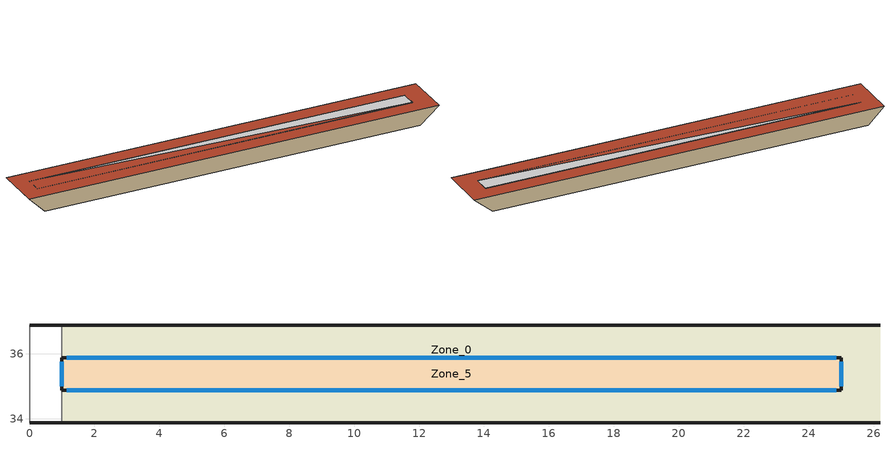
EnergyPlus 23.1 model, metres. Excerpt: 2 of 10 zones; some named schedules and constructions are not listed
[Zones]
Zone_0
 floor to Zone_1 (Interior Partition (Mass)_FLIPPED): 25,33.87,35.54 25,36.88,35.51 26.2,36.89,36.51 26.2,33.88,36.54
 floor to Zone_4 (Interior Partition (Mass)_FLIPPED): 25,34.37,35.54 1,34.37,35.54 1,36.88,35.51 25,36.88,35.51
 floor to Zone_9 (Interior Partition (Mass)_FLIPPED): 25,34.37 25,33.87 1,33.87 1,34.37 z35.54
 wall outside (300mmInsulation 200mmConcrete): 0,33.88,36.54 1,33.87,35.54 25,33.87,35.54 26.2,33.88,36.54; 26.2,36.89,36.51 25,36.88,35.51 1,36.88,35.51 0,36.89,36.51
 wall to Zone_3 (200mmConcrete): 1,36.88,35.51 1,33.87,35.54 0,33.88,36.54 0,36.89,36.51
 ceiling to Zone_5 (Interior Partition (Mass)): 1,34.88,36.53 25,34.88,36.53 25,35.88,36.52 1,35.88,36.52
 roof outside (UVal_0.4_Mass): 0,33.88,36.54 25,33.88,36.54 25,35.88,36.52 1,35.88,36.52 25,34.88,36.53 25,33.88,36.54 26.2,33.88,36.54 26.2,36.89,36.51 0,36.89,36.51
Zone_5
 floor outside (90.1-2019 Nonresidential CZ 0 Exterior Floor (Mass)): 1,34.88,36.03 1,35.88,36.02 25,35.88,36.02 25,34.88,36.03
 wall outside (300mmInsulation 200mmConcrete): 25,35.88 1,35.88 z36.02:36.52; 1,34.88 25,34.88 z36.03:36.53; 1,35.88,36.02 1,34.88,36.03 1,34.88,36.53 1,35.88,36.52; 25,34.88,36.03 25,35.88,36.02 25,35.88,36.52 25,34.88,36.53
 window (90.1-2019 Nonresidential CZ 0 Glazing (Operable)): 24.85,35.88 1.15,35.88 z36.17:36.37; 1.15,34.88 24.85,34.88 z36.18:36.38; 1,35.76,36.14 1,35,36.15 1,35,36.41 1,35.76,36.4; 25,35,36.15 25,35.76,36.14 25,35.76,36.4 25,35,36.41
[Schedule:Week:Daily]
CoolAvail_Zone_7_33; CoolAvail_Zone_8_33: 438c41fb-884a-4d2d-b386-e0d43cf8b118, 3d455c41-90bc-4eda-b170-a67018ace141, b617a6ff-44d1-4cb1-b5cb-7e4028cafc5b, 2d55e87e-183f-42d8-9019-c8f176ab5d6e, fb3308b8-f4a8-40cf-a46d-bdd55a44b55e, 57772238-412a-466c-9758-968421dfcb29, 36f0db73-9b9e-42ba-a108-4fac0f940515, 438c41fb-884a-4d2d-b386-e0d43cf8b118, 438c41fb-884a-4d2d-b386-e0d43cf8b118, 438c41fb-884a-4d2d-b386-e0d43cf8b118, 438c41fb-884a-4d2d-b386-e0d43cf8b118, 438c41fb-884a-4d2d-b386-e0d43cf8b118
CoolAvail_Zone_7_34; CoolAvail_Zone_8_34: 90060234-5f94-4b87-be29-15c22bd769d7, f9483efa-1f2d-4ba2-b8ba-4dbab37ddaed, 8d0dfef7-77fd-49d6-acb2-1a78adbb30af, 46b273b4-8a6f-4d61-905e-c87f2529c56e, b6528512-a8a0-40de-8129-de250475351d, 657df98d-f030-4795-a477-9a217d6aa4a2, ad7f5a86-d635-428e-bfc6-43c6ff573741, 90060234-5f94-4b87-be29-15c22bd769d7, 90060234-5f94-4b87-be29-15c22bd769d7, 90060234-5f94-4b87-be29-15c22bd769d7, 90060234-5f94-4b87-be29-15c22bd769d7, 90060234-5f94-4b87-be29-15c22bd769d7
CoolAvail_Zone_7_35; CoolAvail_Zone_8_35: 92b75db2-31e3-45e7-9891-1816bd363715, 8c5c5b66-26af-418b-b91a-eba47e52775b, 7164f43f-7629-494b-9241-abfe7005886f, 0e5333f0-019a-4edf-8ca8-c79b0964491c, 1f42ac5f-69d3-40f8-b05b-59f70a2297f2, 4b2d13ea-38b5-4fab-bd76-575c0a701601, 2f2038f8-2270-4123-8adc-dff92dd51a13, 92b75db2-31e3-45e7-9891-1816bd363715, 92b75db2-31e3-45e7-9891-1816bd363715, 92b75db2-31e3-45e7-9891-1816bd363715, 92b75db2-31e3-45e7-9891-1816bd363715, 92b75db2-31e3-45e7-9891-1816bd363715
CoolAvail_Zone_7_36; CoolAvail_Zone_8_36: 62613e06-7fe2-4e41-9490-2135ba22acad, 80368e80-d8cc-4b57-a2c1-f7b5cdc30fcd, 3d242d3c-9cea-4e75-bb7f-28b514843b21, e146253e-c8a6-44ff-8675-b873f7ab3a50, 1bd8e3f6-59e0-47b0-956f-9dbbd9a3f172, 84331349-f290-4d4d-a5fe-e3a395351e9b, 2e91a4a2-59e1-4e80-ba93-5ac0191b8a99, 62613e06-7fe2-4e41-9490-2135ba22acad, 62613e06-7fe2-4e41-9490-2135ba22acad, 62613e06-7fe2-4e41-9490-2135ba22acad, 62613e06-7fe2-4e41-9490-2135ba22acad, 62613e06-7fe2-4e41-9490-2135ba22acad
CoolAvail_Zone_7_37; CoolAvail_Zone_8_37: 59f00bd5-7e8f-453e-98e2-b669a7e37de7, 931aacb3-1808-4146-93d8-c5fecb0daabb, 46692c49-4983-4dd3-b2a6-fa730bc424ae, 649e3296-2dea-46d0-ac3e-9285ac439358, 3af12364-546c-4e81-ab39-609f7319e6de, ffc6a95d-d4a1-47bb-b88f-23d788c2bf29, 97de9650-e2e1-41b0-9536-cc1cdcb3d5d2, 59f00bd5-7e8f-453e-98e2-b669a7e37de7, 59f00bd5-7e8f-453e-98e2-b669a7e37de7, 59f00bd5-7e8f-453e-98e2-b669a7e37de7, 59f00bd5-7e8f-453e-98e2-b669a7e37de7, 59f00bd5-7e8f-453e-98e2-b669a7e37de7
CoolAvail_Zone_7_38; CoolAvail_Zone_8_38: 0cb7eb11-5e27-4862-9ba3-1d6e83f6131e, 512a8f43-c2a4-487f-b980-f5a74aac3b32, 62613e06-7fe2-4e41-9490-2135ba22acad, 99707e31-4efb-47d7-9320-8738bafceed9, 60cee5f4-c7c5-4341-970b-32d45cb63c5f, edac0416-412e-4028-b1d1-2e510f7cd78f, 1709176a-076b-4ef5-bc2b-851c84961e0b, 0cb7eb11-5e27-4862-9ba3-1d6e83f6131e, 0cb7eb11-5e27-4862-9ba3-1d6e83f6131e, 0cb7eb11-5e27-4862-9ba3-1d6e83f6131e, 0cb7eb11-5e27-4862-9ba3-1d6e83f6131e, 0cb7eb11-5e27-4862-9ba3-1d6e83f6131e
CoolAvail_Zone_7_39; CoolAvail_Zone_8_39: 8e94868c-4f56-40d2-a692-1d1b60a335cd, bc0d29e8-b628-4191-9eb0-0cb0f750ff52, d2f73c59-439e-4358-b1a9-26716f77748e, 4b31d0ab-ac0d-4619-8f61-2362a34123c5, bf403148-fdc6-45c5-ac86-e729d768f2f0, d276082c-2c32-4194-9758-468526d296c9, 59f00bd5-7e8f-453e-98e2-b669a7e37de7, 8e94868c-4f56-40d2-a692-1d1b60a335cd, 8e94868c-4f56-40d2-a692-1d1b60a335cd, 8e94868c-4f56-40d2-a692-1d1b60a335cd, 8e94868c-4f56-40d2-a692-1d1b60a335cd, 8e94868c-4f56-40d2-a692-1d1b60a335cd
CoolAvail_Zone_7_40; CoolAvail_Zone_8_40: 1e99276b-8cb3-4f1c-97ee-e30ab6db488b, 4acb0bf4-e6bb-44fb-b469-e29bd8a83e52, fab28e9f-757b-4809-9e0e-c09ee3751ff2, ea66fdeb-83ac-4cea-8fc1-b620c88014dc, d2cd5251-0ca3-4923-bcb4-71735fd80231, c7a5acd5-bf36-4c7c-be18-3652b036eb2d, c3595a0a-1bbc-4852-88dd-3d55711474b0, 1e99276b-8cb3-4f1c-97ee-e30ab6db488b, 1e99276b-8cb3-4f1c-97ee-e30ab6db488b, 1e99276b-8cb3-4f1c-97ee-e30ab6db488b, 1e99276b-8cb3-4f1c-97ee-e30ab6db488b, 1e99276b-8cb3-4f1c-97ee-e30ab6db488b
CoolAvail_Zone_7_41; CoolAvail_Zone_8_41: 994ce0d3-76d9-46ee-8325-653784225838, c0e77bc0-ff4c-433c-b267-336d45be135f, c5c645d6-70cd-40cb-a6be-b673910c0199, d160adac-9dd2-4604-8a4a-ea36ae09de9b, 2811e444-cf31-47c5-8b85-779d134a5e3e, f4c28bad-185d-4f45-a07d-921c20d0e36c, a187f5c8-30b2-492a-85aa-dd6bafa6d9a2, 994ce0d3-76d9-46ee-8325-653784225838, 994ce0d3-76d9-46ee-8325-653784225838, 994ce0d3-76d9-46ee-8325-653784225838, 994ce0d3-76d9-46ee-8325-653784225838, 994ce0d3-76d9-46ee-8325-653784225838
CoolAvail_Zone_7_42; CoolAvail_Zone_8_42: 360025cf-e979-4362-a346-216d0e922eba, af44f18e-cf0e-4473-852e-339f186b0a9b, a2d2e7a9-e22c-42ea-987f-26ffb7d0371d, c9306668-9fa1-4203-9f70-f80067907f7e, 3306241b-21b2-40c4-9032-f3fb265fd96f, 92cebd57-110e-4113-bf1b-beb293cd5554, a39ad580-bb69-4203-8e67-c5d8f464f9df, 360025cf-e979-4362-a346-216d0e922eba, 360025cf-e979-4362-a346-216d0e922eba, 360025cf-e979-4362-a346-216d0e922eba, 360025cf-e979-4362-a346-216d0e922eba, 360025cf-e979-4362-a346-216d0e922eba
CoolAvail_Zone_7_43; CoolAvail_Zone_8_43: c0bb4ecc-14a4-4934-a966-8dd211944cd4, 15db0f41-fee6-4d52-96c1-3027262786e3, 76b3ad3a-deb9-4b67-855e-49d969314ef9, c3dca554-999f-4d17-b02d-ff6a1019b71b, 528457e7-9ead-4220-a167-a377704969ec, bc9a2be9-dd06-4bf5-8b1b-8057907982b0, bc064a7d-65fe-42f6-bc43-b59f8bdead5b, c0bb4ecc-14a4-4934-a966-8dd211944cd4, c0bb4ecc-14a4-4934-a966-8dd211944cd4, c0bb4ecc-14a4-4934-a966-8dd211944cd4, c0bb4ecc-14a4-4934-a966-8dd211944cd4, c0bb4ecc-14a4-4934-a966-8dd211944cd4
CoolAvail_Zone_7_44; CoolAvail_Zone_8_44: 897f33f9-900e-4ed1-a854-7f0bee4c056a, cce2893e-56e9-4171-82fe-0ac7a434a1a4, b83eae35-e8e5-4e6a-967b-256ca19203ad, 3c330148-bf00-4656-a9fb-1b584fb3e688, 39187672-03f1-4900-9a67-cb244cdaf7ce, 8d3c0250-4ede-460f-9922-d72961bbfba5, e49922c3-2832-4554-8817-18f3a18fe63b, 897f33f9-900e-4ed1-a854-7f0bee4c056a, 897f33f9-900e-4ed1-a854-7f0bee4c056a, 897f33f9-900e-4ed1-a854-7f0bee4c056a, 897f33f9-900e-4ed1-a854-7f0bee4c056a, 897f33f9-900e-4ed1-a854-7f0bee4c056a
CoolAvail_Zone_7_45; CoolAvail_Zone_8_45: 8674fd5b-b801-4faa-bce4-9e0a39de3dc9, 0a143e83-cd71-4f17-9422-728ab1938fa5, 4fb8836c-22fb-43b1-bd8a-135fe3bf144e, b82aedc6-f1bf-4091-a693-2b60d0b8892e, d2f73c59-439e-4358-b1a9-26716f77748e, 06797650-2600-45c4-aa79-5cae9983f535, 8674fd5b-b801-4faa-bce4-9e0a39de3dc9, 8674fd5b-b801-4faa-bce4-9e0a39de3dc9, 8674fd5b-b801-4faa-bce4-9e0a39de3dc9, 8674fd5b-b801-4faa-bce4-9e0a39de3dc9, 8674fd5b-b801-4faa-bce4-9e0a39de3dc9, 8674fd5b-b801-4faa-bce4-9e0a39de3dc9
CoolAvail_Zone_7_46; CoolAvail_Zone_8_46: db6bd144-f0b1-430b-9930-fc90391aa766, af44f18e-cf0e-4473-852e-339f186b0a9b, 93022daf-0d52-4690-bc5e-014e1e4f5090, 7ee4b716-c26d-4012-8ada-236534e4c536, 236ba8d7-de8c-40f3-9cfe-53890e29b154, 15f9e338-e18c-4a2c-b03b-6a1ab81a2a3b, 086c6062-0ff3-48bb-a2f7-b973df01245a, db6bd144-f0b1-430b-9930-fc90391aa766, db6bd144-f0b1-430b-9930-fc90391aa766, db6bd144-f0b1-430b-9930-fc90391aa766, db6bd144-f0b1-430b-9930-fc90391aa766, db6bd144-f0b1-430b-9930-fc90391aa766
CoolAvail_Zone_7_47; CoolAvail_Zone_8_47: c07e958e-821d-473c-b56e-d188382d6686, f7008af6-611f-4aa6-adc9-edd346c0ed61, 54198d49-aa27-45ae-8295-3dc0fa00e05a, 8569d59f-22dc-4d83-ac0c-f613e85bd66f, 75266a25-0493-4553-a4a9-7f7b671db3a9, 4c41db29-5e33-41d1-89d6-6f1a2ea6aac4, 1b7dced8-3c03-4cc3-b43d-19c2dc94e25d, c07e958e-821d-473c-b56e-d188382d6686, c07e958e-821d-473c-b56e-d188382d6686, c07e958e-821d-473c-b56e-d188382d6686, c07e958e-821d-473c-b56e-d188382d6686, c07e958e-821d-473c-b56e-d188382d6686
CoolAvail_Zone_7_48; CoolAvail_Zone_8_48: 3f821755-d373-48be-a91e-450674ddfe94, d3726035-5f63-47d8-9b68-8ab7dd0a8784, 9afe40b5-8211-46e8-8bbb-c3520248ccfe, ce102eab-fa2a-430d-8d18-cc8a2d1ebf32, e34b27b9-d551-40f9-8ee0-fe2d738792a9, dded3e18-7559-47e5-9631-7a7929ee8119, 4d01a908-7b32-459e-91c3-883bc0529156, 3f821755-d373-48be-a91e-450674ddfe94, 3f821755-d373-48be-a91e-450674ddfe94, 3f821755-d373-48be-a91e-450674ddfe94, 3f821755-d373-48be-a91e-450674ddfe94, 3f821755-d373-48be-a91e-450674ddfe94
CoolAvail_Zone_7_49; CoolAvail_Zone_8_49: d749f193-22f8-4ca5-9a4e-9a3e754f61a8, 2e83cc6e-d3e6-4391-a77f-12d54c76947f, 76bb978b-2141-418d-bac7-6f8567dfb1b9, 1b766c20-173e-4a48-8068-f49523e94018, 7d1e5539-0d09-4f1e-a9d0-a4468c70c286, 455d8e16-54b5-44f3-b654-8be91ab41ea8, 105020a7-21fe-45f0-946d-92ad03a9c68f, d749f193-22f8-4ca5-9a4e-9a3e754f61a8, d749f193-22f8-4ca5-9a4e-9a3e754f61a8, d749f193-22f8-4ca5-9a4e-9a3e754f61a8, d749f193-22f8-4ca5-9a4e-9a3e754f61a8, d749f193-22f8-4ca5-9a4e-9a3e754f61a8
CoolAvail_Zone_7_50; CoolAvail_Zone_8_50: 26233095-1122-4294-89f0-ec536f4f6059, fab28e9f-757b-4809-9e0e-c09ee3751ff2, 72dfc7b6-58c6-432d-a90c-d54468001915, e02b824c-f300-4066-9b3f-ab6cf6b55593, 8ac29494-6d8e-4f08-9f7f-333abb4ab697, da62fc72-9381-4f05-ae27-9f2c987f1a34, 7f804b53-8e1e-4a55-91e6-4e66c33f0c98, 26233095-1122-4294-89f0-ec536f4f6059, 26233095-1122-4294-89f0-ec536f4f6059, 26233095-1122-4294-89f0-ec536f4f6059, 26233095-1122-4294-89f0-ec536f4f6059, 26233095-1122-4294-89f0-ec536f4f6059
CoolAvail_Zone_7_51; CoolAvail_Zone_8_51: d6af75a2-8d3f-4442-9c0e-ffeef52f4a88, 6d4c97b6-875e-41f0-b058-0b939067abdb, b14ee03f-cd61-48c8-83e5-1573b0f6543a, 9a210359-8b25-4e8a-89b2-9030bd3b06f0, 7aaa36e2-a8ea-4da8-9ad4-f4f0c80df4fb, 6662dfcd-185a-49e7-8e21-4b0e02894cb5, c210aa6e-699b-4c48-83bb-516c4d74cfd0, d6af75a2-8d3f-4442-9c0e-ffeef52f4a88, d6af75a2-8d3f-4442-9c0e-ffeef52f4a88, d6af75a2-8d3f-4442-9c0e-ffeef52f4a88, d6af75a2-8d3f-4442-9c0e-ffeef52f4a88, d6af75a2-8d3f-4442-9c0e-ffeef52f4a88
CoolAvail_Zone_7_52; CoolAvail_Zone_8_52: 1078bcb6-1a25-4014-bcad-e253c9efc353, 1078bcb6-1a25-4014-bcad-e253c9efc353, 1078bcb6-1a25-4014-bcad-e253c9efc353, 1078bcb6-1a25-4014-bcad-e253c9efc353, 1078bcb6-1a25-4014-bcad-e253c9efc353, 1078bcb6-1a25-4014-bcad-e253c9efc353, 1078bcb6-1a25-4014-bcad-e253c9efc353, 1078bcb6-1a25-4014-bcad-e253c9efc353, 1078bcb6-1a25-4014-bcad-e253c9efc353, 1078bcb6-1a25-4014-bcad-e253c9efc353, 1078bcb6-1a25-4014-bcad-e253c9efc353, 1078bcb6-1a25-4014-bcad-e253c9efc353
CoolAvail_Zone_8_0: 26128329-a49c-462a-9c65-336d64e03bce, ffc6a95d-d4a1-47bb-b88f-23d788c2bf29, 7ec457ae-2b84-446e-ac73-69dfd6062cb9, 346ea321-adf6-498f-ac46-00ea87e15e3c, 68d4db8a-cd9e-4515-a9a3-8d937d685b81, 6c2d310b-273f-410a-89f7-1805d80d1e96, 18a13f5e-4ed7-482c-b7a1-724b896db6e4, 26128329-a49c-462a-9c65-336d64e03bce, 26128329-a49c-462a-9c65-336d64e03bce, 26128329-a49c-462a-9c65-336d64e03bce, 26128329-a49c-462a-9c65-336d64e03bce, 26128329-a49c-462a-9c65-336d64e03bce
CoolAvail_Zone_8_1: 7164f43f-7629-494b-9241-abfe7005886f, eea84938-3f2c-4198-8930-aa0f154303ca, 1f8974ce-10b4-41a2-9884-31a29a277223, b95b9b22-7183-480b-83c9-f689512fde90, 7a8470b1-fba1-4a9f-a13f-e9dc9952319e, 0cd271bc-c703-4da0-8d19-fef8b674692d, 62c26efe-f6cd-477e-9e4c-5e679ff38d5d, 7164f43f-7629-494b-9241-abfe7005886f, 7164f43f-7629-494b-9241-abfe7005886f, 7164f43f-7629-494b-9241-abfe7005886f, 7164f43f-7629-494b-9241-abfe7005886f, 7164f43f-7629-494b-9241-abfe7005886f
CoolAvail_Zone_8_2: 6023a845-a1c0-4990-ad85-f4ca74dafc78, 67fc87cf-ce2b-41cc-9440-1e0e2276db63, 7a8470b1-fba1-4a9f-a13f-e9dc9952319e, de9248ce-a475-488b-b092-ba2fc47f884d, ffc6a95d-d4a1-47bb-b88f-23d788c2bf29, a6578f83-0fec-4798-92dd-29eae890b0c9, 4199064a-1529-4171-aca4-b9dd580a48a0, 6023a845-a1c0-4990-ad85-f4ca74dafc78, 6023a845-a1c0-4990-ad85-f4ca74dafc78, 6023a845-a1c0-4990-ad85-f4ca74dafc78, 6023a845-a1c0-4990-ad85-f4ca74dafc78, 6023a845-a1c0-4990-ad85-f4ca74dafc78
CoolAvail_Zone_8_3: 4fba21c8-22b2-41a6-a59f-d5a67b32b3be, 70ec4768-6183-4381-810d-2385883a66fe, 743a8416-6892-4693-8cab-3386d2d731b2, cc1bc7ec-186a-4053-9078-072b368fb057, 1eac853b-f9b5-4378-aa0f-5e0ead8969a1, 26128329-a49c-462a-9c65-336d64e03bce, b9559528-1d66-4457-ad8d-24ba14e98f91, 4fba21c8-22b2-41a6-a59f-d5a67b32b3be, 4fba21c8-22b2-41a6-a59f-d5a67b32b3be, 4fba21c8-22b2-41a6-a59f-d5a67b32b3be, 4fba21c8-22b2-41a6-a59f-d5a67b32b3be, 4fba21c8-22b2-41a6-a59f-d5a67b32b3be
CoolAvail_Zone_8_4: 69cf3f64-1790-47ce-9ffe-870b6eae9fa3, a2606a62-1cc4-4a4d-9957-ee04bef5b3a4, 17075a1b-6599-46ea-9f5a-90b479617e5c, ae8ab2fa-f8e5-4340-9721-e04c586f310a, b12baa50-9ce2-465b-8923-5503bc9c8547, 90c5aa04-2100-42e2-bce3-04d9d9818eda, a2606a62-1cc4-4a4d-9957-ee04bef5b3a4, 69cf3f64-1790-47ce-9ffe-870b6eae9fa3, 69cf3f64-1790-47ce-9ffe-870b6eae9fa3, 69cf3f64-1790-47ce-9ffe-870b6eae9fa3, 69cf3f64-1790-47ce-9ffe-870b6eae9fa3, 69cf3f64-1790-47ce-9ffe-870b6eae9fa3
CoolAvail_Zone_8_5: b9676c6e-9c11-4298-9a78-c99a300fc6af, a47f9877-64a6-4272-b029-2d400106ce92, f3131cd5-39ca-4246-a29d-ecc3657f6b71, 604f2ce9-409e-408d-bb1a-d8c02a4a93ba, b1de7d1b-d140-4419-81a4-46bcb6597c08, c05c8beb-8b61-4d35-8522-e71affdac5f8, 9460b2d5-9b17-4edd-84e5-bb32d14f65f1, b9676c6e-9c11-4298-9a78-c99a300fc6af, b9676c6e-9c11-4298-9a78-c99a300fc6af, b9676c6e-9c11-4298-9a78-c99a300fc6af, b9676c6e-9c11-4298-9a78-c99a300fc6af, b9676c6e-9c11-4298-9a78-c99a300fc6af
CoolAvail_Zone_8_6: 4825c346-50d4-4f60-ac18-61646baccc39, c3a7118f-9858-4c1a-9065-92c86fd2ce47, cc65cf8b-ad84-46d3-841b-9f3fed0eaa0c, 865d1c69-0b9e-4efa-9cd9-44acacb2e463, 6787fef0-3d34-4ff5-af86-dab837380132, 7c6381cc-5b55-49da-8322-ec5a5ece2b28, 1f42ac5f-69d3-40f8-b05b-59f70a2297f2, 4825c346-50d4-4f60-ac18-61646baccc39, 4825c346-50d4-4f60-ac18-61646baccc39, 4825c346-50d4-4f60-ac18-61646baccc39, 4825c346-50d4-4f60-ac18-61646baccc39, 4825c346-50d4-4f60-ac18-61646baccc39
CoolAvail_Zone_8_7: ed8f30d5-4e58-4bd8-be9f-2f7e72377be0, cda3fa70-d411-4153-910d-d1ea203522ce, d0da784f-1475-43dc-8f9b-f9596f81764a, 5a9cd386-6dde-4e57-98bc-6c021d4b4641, d45ff4bc-0f80-46f5-8910-e49af15cc98d, ff4ec9a2-cc1f-48b8-8e96-368cc7353a53, d29247bc-790b-4132-ba5a-d047e7aefb11, ed8f30d5-4e58-4bd8-be9f-2f7e72377be0, ed8f30d5-4e58-4bd8-be9f-2f7e72377be0, ed8f30d5-4e58-4bd8-be9f-2f7e72377be0, ed8f30d5-4e58-4bd8-be9f-2f7e72377be0, ed8f30d5-4e58-4bd8-be9f-2f7e72377be0
CoolAvail_Zone_8_8: f3175d0e-35d9-4439-b0aa-6b1563fa926c, aabe9b6c-e614-4a09-a937-79109e35ecdb, 89886e4c-dae1-4523-96eb-67b856de2bfb, aab2ec88-fad6-44b6-b865-30069ee1f08c, c7789eea-a7a2-4639-a7f6-11bfa0d1b582, 84d716f2-fcba-4c29-9d14-1c0ac03fc866, 0a143e83-cd71-4f17-9422-728ab1938fa5, f3175d0e-35d9-4439-b0aa-6b1563fa926c, f3175d0e-35d9-4439-b0aa-6b1563fa926c, f3175d0e-35d9-4439-b0aa-6b1563fa926c, f3175d0e-35d9-4439-b0aa-6b1563fa926c, f3175d0e-35d9-4439-b0aa-6b1563fa926c
CoolAvail_Zone_8_9: 7a0da003-bc82-4f23-ab69-61e5f7eedec5, 560757e2-053c-4463-a1ce-e2d631b9b847, 0a143e83-cd71-4f17-9422-728ab1938fa5, 4d4032d5-8fce-4c25-b939-b4acca6882aa, 5a9531e6-8b83-44fe-8bb2-b31c1ab7d0f4, 2a7afb4d-5dc2-4b14-a3b2-085157eb2d87, bd08f717-5fdb-4f75-ae98-62cf7cc61b90, 7a0da003-bc82-4f23-ab69-61e5f7eedec5, 7a0da003-bc82-4f23-ab69-61e5f7eedec5, 7a0da003-bc82-4f23-ab69-61e5f7eedec5, 7a0da003-bc82-4f23-ab69-61e5f7eedec5, 7a0da003-bc82-4f23-ab69-61e5f7eedec5
CoolAvail_Zone_8_10: 17d694e7-a3c3-418d-9186-ff37bdbbb1d7, 0a143e83-cd71-4f17-9422-728ab1938fa5, 9fda8791-29e9-49cc-9025-0fc42e0ce243, 23db5ed2-c412-4876-b25f-0793a50ab920, fc9819a5-a7a8-470e-ab99-db347ae4e144, 761dc9e9-92e1-4a90-93cf-91c7b3f81479, 96a6c59c-fbd3-4824-80f8-1d3866c75101, 17d694e7-a3c3-418d-9186-ff37bdbbb1d7, 17d694e7-a3c3-418d-9186-ff37bdbbb1d7, 17d694e7-a3c3-418d-9186-ff37bdbbb1d7, 17d694e7-a3c3-418d-9186-ff37bdbbb1d7, 17d694e7-a3c3-418d-9186-ff37bdbbb1d7
CoolAvail_Zone_8_11: 0a143e83-cd71-4f17-9422-728ab1938fa5, 4a87fd1e-b5fe-4231-a6b1-4b67dd32aa59, d7f0d4f1-ab2f-42f6-8717-3ce23bde9407, b5c54b92-bcc4-473c-bcf1-133da9fe95cc, a9b29cc3-23d7-49fb-8f39-3d85835c3b23, d0b564ea-e383-47b1-be1e-dc4d810b31cd, bb115e9a-4528-47b1-8fc0-19a819fb9404, 0a143e83-cd71-4f17-9422-728ab1938fa5, 0a143e83-cd71-4f17-9422-728ab1938fa5, 0a143e83-cd71-4f17-9422-728ab1938fa5, 0a143e83-cd71-4f17-9422-728ab1938fa5, 0a143e83-cd71-4f17-9422-728ab1938fa5
CoolAvail_Zone_8_12: b6b0ad12-b3c1-481c-b9f1-5acc0e674619, 1739440a-2f14-4577-94f2-53e56cbe0b48, 24fb377b-7fca-4feb-954a-66d58489e97a, fd0e931d-f427-422f-b769-3dc5b1793982, f9c79e93-5e8b-42da-88a0-5c8fa0b4c526, d02671bd-c2a3-4776-a2b3-cd4210fb431e, 712e4034-84fe-481c-9840-f755857050d9, b6b0ad12-b3c1-481c-b9f1-5acc0e674619, b6b0ad12-b3c1-481c-b9f1-5acc0e674619, b6b0ad12-b3c1-481c-b9f1-5acc0e674619, b6b0ad12-b3c1-481c-b9f1-5acc0e674619, b6b0ad12-b3c1-481c-b9f1-5acc0e674619
CoolAvail_Zone_8_13: 28efdf05-0f4b-451e-8c23-20d551e88e14, 27b80191-4557-4104-8bb1-e63b0cb6580a, ce56b4e4-d86d-4331-9bb7-390510d35bc2, e4e2a8df-a270-449e-bc5b-4324a7a5022c, 8bb8680e-d5c2-40b5-b05e-99c5a2425baf, f530f5bc-f477-4397-a6c6-14ceea88d037, 8e7e5144-0e29-4ea1-8231-a33c3fc82d74, 28efdf05-0f4b-451e-8c23-20d551e88e14, 28efdf05-0f4b-451e-8c23-20d551e88e14, 28efdf05-0f4b-451e-8c23-20d551e88e14, 28efdf05-0f4b-451e-8c23-20d551e88e14, 28efdf05-0f4b-451e-8c23-20d551e88e14
CoolAvail_Zone_8_14: 3d33a212-503c-40d0-9ed0-24d3134ffe09, 70460fb7-dcc5-4d58-814f-1b1e46aead27, 5e2a3386-f270-4096-9afb-6b8a723f140a, 69fe6724-1ccc-4d02-a542-3811eccb1b57, 7ff846aa-aef5-42cb-881b-a60a1771d837, 446bb8a1-ab85-4d4a-a89b-364b6581748b, 036445e2-b225-4bc6-8bca-024f287c0ea6, 3d33a212-503c-40d0-9ed0-24d3134ffe09, 3d33a212-503c-40d0-9ed0-24d3134ffe09, 3d33a212-503c-40d0-9ed0-24d3134ffe09, 3d33a212-503c-40d0-9ed0-24d3134ffe09, 3d33a212-503c-40d0-9ed0-24d3134ffe09
CoolAvail_Zone_8_15: 26d83129-131d-4a7d-8ac0-b1060d132821, 0e35c78a-022f-40a5-8027-6e208e5ad6e3, da46bbde-d27d-4db4-b081-f6c76ac3d6ae, bf61dd20-51ba-4e41-94da-0c9cba887544, 3f2b6444-cd72-44bc-aec0-1e53521e674d, b4baf8b9-d35b-4d8c-ad21-b320ef6debc3, 6626ade1-789e-4a35-851e-c1756bb77c67, 26d83129-131d-4a7d-8ac0-b1060d132821, 26d83129-131d-4a7d-8ac0-b1060d132821, 26d83129-131d-4a7d-8ac0-b1060d132821, 26d83129-131d-4a7d-8ac0-b1060d132821, 26d83129-131d-4a7d-8ac0-b1060d132821
CoolAvail_Zone_8_16: 0955a33e-2b42-4e37-8f6e-7579b4034070, b01a01a1-7a07-42fc-a84d-51f25bf08ee4, 1762e173-b534-45a6-b960-29bbe44aace2, 65baea4b-485f-4b36-bbd7-9b80a3d2e53b, ba5c4833-961b-4877-84fa-b8c2ab6ea4b1, d209889c-2d33-4c58-a33f-b89cbf890c4d, 6f706008-9f60-4919-b369-57b30f34258f, 0955a33e-2b42-4e37-8f6e-7579b4034070, 0955a33e-2b42-4e37-8f6e-7579b4034070, 0955a33e-2b42-4e37-8f6e-7579b4034070, 0955a33e-2b42-4e37-8f6e-7579b4034070, 0955a33e-2b42-4e37-8f6e-7579b4034070
CoolAvail_Zone_8_17: 31deaa9e-b116-4580-8a71-811229ae0aaa, abfe7c1c-b156-4108-a5ee-e9c6d44be93c, 01758040-7c91-4301-9df9-204fde4e73fb, 59f00bd5-7e8f-453e-98e2-b669a7e37de7, 15202f56-a887-42bf-9e9f-5be8b6005a0d, 81a05240-546d-4c94-8ed6-bb396fd965ed, b35077cb-8a57-4378-b1ca-af1ceea6528f, 31deaa9e-b116-4580-8a71-811229ae0aaa, 31deaa9e-b116-4580-8a71-811229ae0aaa, 31deaa9e-b116-4580-8a71-811229ae0aaa, 31deaa9e-b116-4580-8a71-811229ae0aaa, 31deaa9e-b116-4580-8a71-811229ae0aaa
CoolAvail_Zone_8_18: 5c5a4e26-71e4-42e3-8a73-b0b0c5056f89, 0151d82a-0480-40df-81c4-e70aaeed28f2, 5cf7e0b3-6d71-4a3a-90c1-46dae67eac35, 5c5a4e26-71e4-42e3-8a73-b0b0c5056f89, e1e0a4a8-b3b8-4ce8-b014-475056c52d8b, 867dd1cd-1711-4138-8bf3-20f96c500f98, df172223-f764-49c2-9171-b10852bc4956, 5c5a4e26-71e4-42e3-8a73-b0b0c5056f89, 5c5a4e26-71e4-42e3-8a73-b0b0c5056f89, 5c5a4e26-71e4-42e3-8a73-b0b0c5056f89, 5c5a4e26-71e4-42e3-8a73-b0b0c5056f89, 5c5a4e26-71e4-42e3-8a73-b0b0c5056f89
CoolAvail_Zone_8_19: 37ef8897-8bc5-408e-b2b4-b8d7d30b22dc, 866ff3b9-be31-4651-8289-1c5911b79d86, ee189984-607a-4dd1-ae73-8fcb10790cc0, 34d8368c-40ba-4988-b3fc-4b490afa0ebe, a6d3308d-77ee-458e-9821-a5734c643cbb, a626b689-1697-4f16-a2e5-8d6255b86500, 2eb27994-ff50-4560-928d-655cb1ceed32, 37ef8897-8bc5-408e-b2b4-b8d7d30b22dc, 37ef8897-8bc5-408e-b2b4-b8d7d30b22dc, 37ef8897-8bc5-408e-b2b4-b8d7d30b22dc, 37ef8897-8bc5-408e-b2b4-b8d7d30b22dc, 37ef8897-8bc5-408e-b2b4-b8d7d30b22dc
CoolAvail_Zone_8_20: 80368e80-d8cc-4b57-a2c1-f7b5cdc30fcd, 9e4573f8-e1a7-4b68-90b6-66205e68623d, 37ef8897-8bc5-408e-b2b4-b8d7d30b22dc, 39ed11b3-ef2d-44c3-9c2a-c586066af89d, 150b0c3b-f5e9-4222-be3d-d8cc0feeb11e, 0f07a0f2-23d3-4edc-8d40-3618e3be2d40, a629ef8c-2b37-435e-94ac-01df1ea7d2eb, 80368e80-d8cc-4b57-a2c1-f7b5cdc30fcd, 80368e80-d8cc-4b57-a2c1-f7b5cdc30fcd, 80368e80-d8cc-4b57-a2c1-f7b5cdc30fcd, 80368e80-d8cc-4b57-a2c1-f7b5cdc30fcd, 80368e80-d8cc-4b57-a2c1-f7b5cdc30fcd
CoolAvail_Zone_8_21: 45ab39a9-4205-4296-844c-e2cf7418a2d5, a47f9877-64a6-4272-b029-2d400106ce92, 57772238-412a-466c-9758-968421dfcb29, faae22dc-67ed-4471-ac36-4d8f21a8b9d4, 42ed1921-6056-48dc-86a2-962c248314d9, 0198b9c3-e725-4b88-a6d2-d6b10227dd52, a4c6dd20-9bc0-49d4-87b0-635ae5130ca8, 45ab39a9-4205-4296-844c-e2cf7418a2d5, 45ab39a9-4205-4296-844c-e2cf7418a2d5, 45ab39a9-4205-4296-844c-e2cf7418a2d5, 45ab39a9-4205-4296-844c-e2cf7418a2d5, 45ab39a9-4205-4296-844c-e2cf7418a2d5
CoolAvail_Zone_8_22: 570886b1-58c4-457d-ac38-5adb74ed5e92, 0c5fc461-35c2-4594-bf42-7ee29993cee0, 3381a151-3611-4f8a-ad7f-3ff51188158a, e182efa2-cca1-4f84-8820-ac13e0f118db, 5509c26c-c147-432c-a522-aa0e6fa0e644, ebacf99d-e8da-48b9-b5ad-0108547cc8ae, e23992b2-e676-4aaf-a538-d0a8f41620c4, 570886b1-58c4-457d-ac38-5adb74ed5e92, 570886b1-58c4-457d-ac38-5adb74ed5e92, 570886b1-58c4-457d-ac38-5adb74ed5e92, 570886b1-58c4-457d-ac38-5adb74ed5e92, 570886b1-58c4-457d-ac38-5adb74ed5e92
CoolAvail_Zone_8_23: 6c6c912e-38e2-490f-b220-cfdcfb22ad86, 82cdd992-5932-44f5-af20-b511eab67c35, 417d993f-43d2-4ff8-975c-b358da88f9bb, 5feb200d-eaa1-4e77-9e4f-a0e77642597a, dcc79149-b959-47e7-8848-493a315d61d0, 945fc0f3-484d-4b2b-a273-856191adf391, 05f2b50d-8e04-4550-9c13-db7624886ff0, 6c6c912e-38e2-490f-b220-cfdcfb22ad86, 6c6c912e-38e2-490f-b220-cfdcfb22ad86, 6c6c912e-38e2-490f-b220-cfdcfb22ad86, 6c6c912e-38e2-490f-b220-cfdcfb22ad86, 6c6c912e-38e2-490f-b220-cfdcfb22ad86
CoolAvail_Zone_8_24: be5c8f49-d87e-4c16-be82-4cc61e9b0dd0, 41220c13-cb08-450f-beee-d2d892435e77, 38490062-87ed-46bb-8adf-f158cdf2b034, 0cdfbd29-5919-428a-a7b5-4e2293dcdb32, 3aba190e-3d90-4987-9308-a3fcb793d781, e089dff4-6ebe-4b6a-a2f4-a18efa07b05e, 45864a94-f36e-45b5-84df-de7966b719d4, be5c8f49-d87e-4c16-be82-4cc61e9b0dd0, be5c8f49-d87e-4c16-be82-4cc61e9b0dd0, be5c8f49-d87e-4c16-be82-4cc61e9b0dd0, be5c8f49-d87e-4c16-be82-4cc61e9b0dd0, be5c8f49-d87e-4c16-be82-4cc61e9b0dd0
CoolAvail_Zone_8_25: f651d182-9ffa-448d-b3bb-1db3778a2b42, 159349e4-3b38-41f5-a5dd-d0505b8291f4, 2e91a4a2-59e1-4e80-ba93-5ac0191b8a99, 6f42a927-a76e-4a30-a991-11c41d5897f9, 0c86296e-feb0-4f37-a20a-831bbe904953, c76b5d6c-9250-4d2d-9df6-f6734dff384b, 9afddc16-a976-42a1-aec2-a38cabd5b7ab, f651d182-9ffa-448d-b3bb-1db3778a2b42, f651d182-9ffa-448d-b3bb-1db3778a2b42, f651d182-9ffa-448d-b3bb-1db3778a2b42, f651d182-9ffa-448d-b3bb-1db3778a2b42, f651d182-9ffa-448d-b3bb-1db3778a2b42
CoolAvail_Zone_8_26: 2d30eaa6-4708-41b4-9740-215df8f72218, 24c93f5d-cb47-4e21-aff8-68fd0f53a1ed, 68ba062c-caf0-48ae-a78a-ed71de20fc23, a3cdf32c-6085-4ead-a52c-e1562a15795d, f4e45d8a-f0a0-478f-a15f-18b249b74cc3, 9d953807-ff80-4617-85d4-abe27fac3636, 5e2a5ff9-d44a-4a84-b6fc-ec108ddc0fb9, 2d30eaa6-4708-41b4-9740-215df8f72218, 2d30eaa6-4708-41b4-9740-215df8f72218, 2d30eaa6-4708-41b4-9740-215df8f72218, 2d30eaa6-4708-41b4-9740-215df8f72218, 2d30eaa6-4708-41b4-9740-215df8f72218
CoolAvail_Zone_8_27: 5703f235-9901-4922-8e4b-a7fe87b1f65f, c94d1906-7a26-47d8-8a4b-06f594db9e9e, 7ff905aa-2ef4-4019-95e1-18739e4b7b9e, 33deab64-5739-4c8a-86c3-f2ffcf0da82b, 665f259e-6582-49ec-8a11-d1022598e93c, 6e5f01bd-541c-4f25-b722-4cb4b9198d04, 45ac16c2-9cdf-497c-acaa-cd679a3027f6, 5703f235-9901-4922-8e4b-a7fe87b1f65f, 5703f235-9901-4922-8e4b-a7fe87b1f65f, 5703f235-9901-4922-8e4b-a7fe87b1f65f, 5703f235-9901-4922-8e4b-a7fe87b1f65f, 5703f235-9901-4922-8e4b-a7fe87b1f65f
CoolAvail_Zone_8_28: c12e9dc4-7288-44a9-b1f1-93628059383e, 860b97a4-cdef-4a85-acf1-803019d13dfd, b348c4ee-ae31-477c-a956-b14a1f04bed9, 499b130d-fa05-43d8-a81d-46032889cd28, 59f00bd5-7e8f-453e-98e2-b669a7e37de7, 773f7ea3-f884-41e6-bf00-bde8b1b626e3, 45ab39a9-4205-4296-844c-e2cf7418a2d5, c12e9dc4-7288-44a9-b1f1-93628059383e, c12e9dc4-7288-44a9-b1f1-93628059383e, c12e9dc4-7288-44a9-b1f1-93628059383e, c12e9dc4-7288-44a9-b1f1-93628059383e, c12e9dc4-7288-44a9-b1f1-93628059383e
CoolAvail_Zone_8_29: e582b90c-61b2-4792-898c-f19ce0b16e24, 3c9da072-29d0-4cb3-8dc0-e2f7d1e52aaa, da9a5cf6-e4f2-40b3-87de-b9e13efcead6, 1e99276b-8cb3-4f1c-97ee-e30ab6db488b, 59f00bd5-7e8f-453e-98e2-b669a7e37de7, 59f00bd5-7e8f-453e-98e2-b669a7e37de7, fe98ff80-d361-4b1b-98d9-c6d53ee18ae0, e582b90c-61b2-4792-898c-f19ce0b16e24, e582b90c-61b2-4792-898c-f19ce0b16e24, e582b90c-61b2-4792-898c-f19ce0b16e24, e582b90c-61b2-4792-898c-f19ce0b16e24, e582b90c-61b2-4792-898c-f19ce0b16e24
CoolAvail_Zone_8_30: 00bc2c82-d2ff-4e62-b0d2-cc27d643ad25, 0a143e83-cd71-4f17-9422-728ab1938fa5, dd50eee9-18e4-48ff-ae56-5a46db353e6b, 67154714-7420-482a-a29d-0c08389380bb, 0a656ffe-e1a8-4ce0-9e92-7c112564d05c, 712cadd7-5f65-4fb7-85ef-8a23cbf408e0, 3fc4708c-a9da-40d0-a68e-07e41d117dd7, 00bc2c82-d2ff-4e62-b0d2-cc27d643ad25, 00bc2c82-d2ff-4e62-b0d2-cc27d643ad25, 00bc2c82-d2ff-4e62-b0d2-cc27d643ad25, 00bc2c82-d2ff-4e62-b0d2-cc27d643ad25, 00bc2c82-d2ff-4e62-b0d2-cc27d643ad25
CoolAvail_Zone_8_31: 093122db-5e39-49b3-9628-7bf1e0a3514e, 39ed11b3-ef2d-44c3-9c2a-c586066af89d, da9a5cf6-e4f2-40b3-87de-b9e13efcead6, eb521d3e-370a-4b88-aca1-a2b4d3be689b, 9098a60b-5a31-4c15-b901-7811c973d18a, c210aa6e-699b-4c48-83bb-516c4d74cfd0, e50e31d9-e36e-4bf8-864a-08c5ccfa71f4, 093122db-5e39-49b3-9628-7bf1e0a3514e, 093122db-5e39-49b3-9628-7bf1e0a3514e, 093122db-5e39-49b3-9628-7bf1e0a3514e, 093122db-5e39-49b3-9628-7bf1e0a3514e, 093122db-5e39-49b3-9628-7bf1e0a3514e
CoolAvail_Zone_8_32: 4564370a-dbd3-46a3-8e62-7064a130af1d, 93ce8923-62a6-4984-b602-1d9d3585ee49, ea020e99-a00e-4d51-9761-ef8fea73946e, dc07d6b5-028a-446e-8467-8792d517eb59, aec8033a-3bd2-43ea-a500-471275ac03ca, 2ff1cd9e-d6e8-4299-a105-eccd13676156, 15ec5878-5701-4388-8271-d5ec87122adb, 4564370a-dbd3-46a3-8e62-7064a130af1d, 4564370a-dbd3-46a3-8e62-7064a130af1d, 4564370a-dbd3-46a3-8e62-7064a130af1d, 4564370a-dbd3-46a3-8e62-7064a130af1d, 4564370a-dbd3-46a3-8e62-7064a130af1d
NatVentAvail_Zone_8_0: 12d3b192-7756-424d-91d8-db5d9b57a472, 39a486e9-0c1e-4f8e-a508-147ffbd8c527, e596cc02-017c-4fb1-9604-e35d26f2e4e5, 2bcf1e8f-2316-4179-b639-405fa8ff0cd6, bf0f16bf-e210-4882-938a-e2e92da633b5, 6e469dd9-fb9c-4e57-b3c6-4620a44ce26d, 01a78e71-2726-48fa-8cff-dc1f31be8faf, 12d3b192-7756-424d-91d8-db5d9b57a472, 12d3b192-7756-424d-91d8-db5d9b57a472, 12d3b192-7756-424d-91d8-db5d9b57a472, 12d3b192-7756-424d-91d8-db5d9b57a472, 12d3b192-7756-424d-91d8-db5d9b57a472
NatVentAvail_Zone_8_1: dbf79a22-41ca-4063-934b-f8ad55232a90, db0c564c-053b-4cca-a8e9-c88f59b308bd, 4ea8fc50-fdc0-43cc-8894-ab1d5d497bac, bbc3a79e-3fe3-44a2-80e2-e6e0ccccbf18, 76f54a7c-2159-4863-ac6b-7a0a1547ec82, 2ea01f1c-e492-47d3-9f54-dd0e0c902700, b3e499ae-6ffb-43ff-9dd3-1a0a29ab1c8b, dbf79a22-41ca-4063-934b-f8ad55232a90, dbf79a22-41ca-4063-934b-f8ad55232a90, dbf79a22-41ca-4063-934b-f8ad55232a90, dbf79a22-41ca-4063-934b-f8ad55232a90, dbf79a22-41ca-4063-934b-f8ad55232a90
NatVentAvail_Zone_8_2: 40f68163-1ecb-4f18-96f6-a3f6e5be79e2, 6094da27-d3b6-4147-b81e-5673d47da051, 76f54a7c-2159-4863-ac6b-7a0a1547ec82, f3e66d46-0342-409f-86c0-7b5d7dfa72b1, 39a486e9-0c1e-4f8e-a508-147ffbd8c527, 875bec5c-1230-46f2-9017-bebe120e9377, 72e08396-3726-4067-88e1-bca44605f31a, 40f68163-1ecb-4f18-96f6-a3f6e5be79e2, 40f68163-1ecb-4f18-96f6-a3f6e5be79e2, 40f68163-1ecb-4f18-96f6-a3f6e5be79e2, 40f68163-1ecb-4f18-96f6-a3f6e5be79e2, 40f68163-1ecb-4f18-96f6-a3f6e5be79e2
NatVentAvail_Zone_8_3: aeb36495-9db4-4b9a-bb83-25d96b0eee91, e23992b2-e676-4aaf-a538-d0a8f41620c4, 2d676195-e051-4367-8771-5c923e606945, 00f09e64-75ee-4bca-bf33-c4c645079994, 3f4d7c70-c8c9-4e22-8cfe-b994a6711098, 12d3b192-7756-424d-91d8-db5d9b57a472, b7604dd7-a9e5-4e22-8235-863ac8f72a23, aeb36495-9db4-4b9a-bb83-25d96b0eee91, aeb36495-9db4-4b9a-bb83-25d96b0eee91, aeb36495-9db4-4b9a-bb83-25d96b0eee91, aeb36495-9db4-4b9a-bb83-25d96b0eee91, aeb36495-9db4-4b9a-bb83-25d96b0eee91
NatVentAvail_Zone_8_4: f804d576-9166-483d-8d68-39716bb6f29a, eb67fbde-da5b-4f9f-9309-83a3c727187e, 43e90fef-3e43-439c-a7af-de88e4afc5ee, aef15d60-d943-4c4c-ac34-46706ac03973, 700630a5-ce65-4742-8de3-e68364bfd8a0, 0123c97f-19f1-4795-8016-89d77b240352, eb67fbde-da5b-4f9f-9309-83a3c727187e, f804d576-9166-483d-8d68-39716bb6f29a, f804d576-9166-483d-8d68-39716bb6f29a, f804d576-9166-483d-8d68-39716bb6f29a, f804d576-9166-483d-8d68-39716bb6f29a, f804d576-9166-483d-8d68-39716bb6f29a
NatVentAvail_Zone_8_5: 74f759af-c1f3-41a6-9e5b-2c6addfd772c, 6ca60d31-d849-42c0-a01d-d833ffe5dfa1, c6e79636-329a-402b-87be-7cb2b2dc8229, 4c5a6681-3581-43f5-9fa0-7a4e29a7bb2c, 0c3d2a40-db2b-4c8d-a514-7378df945ebd, c69ab986-87d0-4356-a5a9-c6a82f2f8523, c002a5cb-d401-4c96-9a63-974424771ced, 74f759af-c1f3-41a6-9e5b-2c6addfd772c, 74f759af-c1f3-41a6-9e5b-2c6addfd772c, 74f759af-c1f3-41a6-9e5b-2c6addfd772c, 74f759af-c1f3-41a6-9e5b-2c6addfd772c, 74f759af-c1f3-41a6-9e5b-2c6addfd772c
NatVentAvail_Zone_8_6: 1a4ea472-387e-44a2-9190-6062b7e6e720, 8d0dfef7-77fd-49d6-acb2-1a78adbb30af, b8726521-0c24-49b7-b51e-70893b89d427, 2986cf32-a29c-40ba-8b1a-9691c8417f82, 03201d85-ebee-4169-b191-1a130b99de87, d45575b3-a87b-4625-9344-26afcdf00bcd, d384a63b-f277-4404-a292-1c8c3b84700d, 1a4ea472-387e-44a2-9190-6062b7e6e720, 1a4ea472-387e-44a2-9190-6062b7e6e720, 1a4ea472-387e-44a2-9190-6062b7e6e720, 1a4ea472-387e-44a2-9190-6062b7e6e720, 1a4ea472-387e-44a2-9190-6062b7e6e720
NatVentAvail_Zone_8_7: 917be4a4-a2dd-4d73-a3cb-cf7be8aa0ada, 0f4efbfc-c46f-4c8e-b734-ebdc0648ec45, 05ae85df-49d4-4889-b495-2fac3ddf2776, 9d592040-453c-4347-8538-4a8628ba079f, 14de2aee-581d-4dea-97f1-bae5c3f3dcd3, cb052b8e-65b6-4af7-9d27-a75cad4739a7, 5b77558b-896a-4638-bb84-b0477bfeb077, 917be4a4-a2dd-4d73-a3cb-cf7be8aa0ada, 917be4a4-a2dd-4d73-a3cb-cf7be8aa0ada, 917be4a4-a2dd-4d73-a3cb-cf7be8aa0ada, 917be4a4-a2dd-4d73-a3cb-cf7be8aa0ada, 917be4a4-a2dd-4d73-a3cb-cf7be8aa0ada
NatVentAvail_Zone_8_8: b1a15a82-e680-4ba4-aac0-75da96a7bbc0, cbbb945e-0641-43d5-9876-fbd75d38c2fb, eb847ca3-c30c-4547-99ba-5a1b1a59a175, 3dbe1500-6fc3-46b3-a660-91ad44114108, ad8a4d66-b8f0-4322-8af3-85e31174b11c, 34626051-d3a9-4f9b-b2cf-5cf005e3838a, c8dda009-1788-4b89-97d7-fa8b68037593, b1a15a82-e680-4ba4-aac0-75da96a7bbc0, b1a15a82-e680-4ba4-aac0-75da96a7bbc0, b1a15a82-e680-4ba4-aac0-75da96a7bbc0, b1a15a82-e680-4ba4-aac0-75da96a7bbc0, b1a15a82-e680-4ba4-aac0-75da96a7bbc0
NatVentAvail_Zone_8_9: 2dca2a33-3829-4c30-9be5-e147b1f26d70, cfbbd0fd-4664-48f0-a91f-a5c6da3c88f1, c8dda009-1788-4b89-97d7-fa8b68037593, a329dfd9-7536-48b1-9cd2-73941be59c46, f1011c08-2e6c-43d8-ba5a-678cea091b4d, d415233d-0876-44da-9325-9c0b8579c679, 1e709d8b-75bf-4eec-8217-2443bb57f4dc, 2dca2a33-3829-4c30-9be5-e147b1f26d70, 2dca2a33-3829-4c30-9be5-e147b1f26d70, 2dca2a33-3829-4c30-9be5-e147b1f26d70, 2dca2a33-3829-4c30-9be5-e147b1f26d70, 2dca2a33-3829-4c30-9be5-e147b1f26d70
NatVentAvail_Zone_8_10: d871edf3-9469-41f1-b9a4-1d77b8146996, c8dda009-1788-4b89-97d7-fa8b68037593, c162bf82-3db1-49f2-87b0-1a85e351517a, 69a58527-5ff9-41f6-bbb7-50772e636ed7, 14678aa2-97a2-4f6c-bd99-d341d8be5fcf, 9249b088-893b-498c-beb7-a04bc8ed47f4, 93b6705e-edf5-4b4e-b5b8-934593aed987, d871edf3-9469-41f1-b9a4-1d77b8146996, d871edf3-9469-41f1-b9a4-1d77b8146996, d871edf3-9469-41f1-b9a4-1d77b8146996, d871edf3-9469-41f1-b9a4-1d77b8146996, d871edf3-9469-41f1-b9a4-1d77b8146996
NatVentAvail_Zone_8_11: c8dda009-1788-4b89-97d7-fa8b68037593, 774de328-b7ca-41a2-955d-f5072f20aa4e, afcb264a-3a1f-4697-90ba-62cd7b821392, d66b9509-6cdb-4c34-a099-03d2f8011b67, 333a1c3c-2187-49d9-9c15-aa0feba0a020, 105d87d3-8fb4-419c-9937-9aa5e319b5e1, 917a3bd2-2597-4cbb-877f-2e763f2bb479, c8dda009-1788-4b89-97d7-fa8b68037593, c8dda009-1788-4b89-97d7-fa8b68037593, c8dda009-1788-4b89-97d7-fa8b68037593, c8dda009-1788-4b89-97d7-fa8b68037593, c8dda009-1788-4b89-97d7-fa8b68037593
NatVentAvail_Zone_8_12: 3f211d66-e646-489e-bda1-6efc91ca2373, f01856b5-2f0d-4094-a5fe-63fddf930420, 8fb50c89-d6c9-4d5d-8906-f8e11a3d0c60, db0f5ba0-1d96-4faf-abe5-4d8310338847, e260e530-3e47-4485-95fa-fd91ee459bf6, 07c98729-0907-4882-8f1a-175a2f948d96, 81b31409-0728-46e1-9f2d-4d57c8bf11ab, 3f211d66-e646-489e-bda1-6efc91ca2373, 3f211d66-e646-489e-bda1-6efc91ca2373, 3f211d66-e646-489e-bda1-6efc91ca2373, 3f211d66-e646-489e-bda1-6efc91ca2373, 3f211d66-e646-489e-bda1-6efc91ca2373
NatVentAvail_Zone_8_13: 903ae2ea-9eb5-4837-9c87-d072544fd4ed, f6693adf-25f2-448a-9504-7b8294fb26bd, b9a8d39f-726f-494e-879e-a71b71532fbd, 92ced011-f238-4cdf-a584-8b837c0b5caa, e8cc2248-bc09-4777-896a-67e2b4796881, 4806ecdd-f6a7-461f-ba14-6401ff3c6c21, de4838aa-a471-4590-a206-ea40efb89732, 903ae2ea-9eb5-4837-9c87-d072544fd4ed, 903ae2ea-9eb5-4837-9c87-d072544fd4ed, 903ae2ea-9eb5-4837-9c87-d072544fd4ed, 903ae2ea-9eb5-4837-9c87-d072544fd4ed, 903ae2ea-9eb5-4837-9c87-d072544fd4ed
NatVentAvail_Zone_8_14: d4122d4a-d23c-451e-b16c-814015031038, 26acc33b-8b9a-42e9-b3a6-ce8e82fb0a4e, de430911-51e8-4c78-8adc-5a8f309926f2, fc2445a5-4c8b-4491-9cf5-9eff0f4b4e3e, d3d4ec21-5703-4f78-a63b-b219608cc9e5, b342634f-b71d-445a-bff0-bc60bee1f6c2, df398ec4-387d-4746-8f5a-9153c7653cd8, d4122d4a-d23c-451e-b16c-814015031038, d4122d4a-d23c-451e-b16c-814015031038, d4122d4a-d23c-451e-b16c-814015031038, d4122d4a-d23c-451e-b16c-814015031038, d4122d4a-d23c-451e-b16c-814015031038
NatVentAvail_Zone_8_15: ab29747e-5a32-412c-9ad0-465de32c71a8, 220f0032-0f06-4efc-869f-3d557628e952, f618efff-b07e-4de5-a1fa-a04cd4ece844, 72dfc7b6-58c6-432d-a90c-d54468001915, 281db116-9d73-41d8-adf2-1c2885390200, 91af341e-d4e6-48e2-80b8-6384e8eed431, 989bab55-4465-4983-a7ee-155e12f190bf, ab29747e-5a32-412c-9ad0-465de32c71a8, ab29747e-5a32-412c-9ad0-465de32c71a8, ab29747e-5a32-412c-9ad0-465de32c71a8, ab29747e-5a32-412c-9ad0-465de32c71a8, ab29747e-5a32-412c-9ad0-465de32c71a8
NatVentAvail_Zone_8_16: 9e486d1b-ec7b-4bd4-ad5e-7e6f11ef9a12, 57479c3e-00b7-4c01-b85e-7550bf0db0b3, 1a7b6195-6c15-4028-ad3c-241d91f0cd58, 2b8e8b65-8c4f-4404-ab4c-2c92e20e90ac, f69912f1-a943-42ce-9d77-7ac31886527e, 08be0651-6fa4-4c71-8c6c-8a9c96932aea, 6dac9338-2e96-4773-8f7d-62d3d6d9c6f1, 9e486d1b-ec7b-4bd4-ad5e-7e6f11ef9a12, 9e486d1b-ec7b-4bd4-ad5e-7e6f11ef9a12, 9e486d1b-ec7b-4bd4-ad5e-7e6f11ef9a12, 9e486d1b-ec7b-4bd4-ad5e-7e6f11ef9a12, 9e486d1b-ec7b-4bd4-ad5e-7e6f11ef9a12
NatVentAvail_Zone_8_17: 1c3c3fa7-6d4f-44e2-8e52-560b010c9203, 1fd642bc-2e3b-44b8-9eec-eb590f588079, 3e07a375-8a94-4c6a-bbf9-0ba4723b9304, 93d418ac-32f8-4c35-8a41-1faa0fca12bb, aabc52e9-424c-4096-8f3a-1402d2b23254, 457a393e-14ae-46be-9a79-56a189abb50c, 98750688-217e-41bd-84a4-7d3356ac5570, 1c3c3fa7-6d4f-44e2-8e52-560b010c9203, 1c3c3fa7-6d4f-44e2-8e52-560b010c9203, 1c3c3fa7-6d4f-44e2-8e52-560b010c9203, 1c3c3fa7-6d4f-44e2-8e52-560b010c9203, 1c3c3fa7-6d4f-44e2-8e52-560b010c9203
NatVentAvail_Zone_8_18: 38f9c675-94ee-43e2-9950-7330357bab92, 33175b20-0942-4fea-9a6a-1d48497d3c2b, d21f5530-cf7f-4c5e-b8aa-1442dbef138d, 38f9c675-94ee-43e2-9950-7330357bab92, 14797deb-a9be-4e28-ac8a-3953ae9d937c, 03589e96-10a0-4e0b-a58f-993cd052b2bd, 4ceed641-1cb2-49b1-a7e6-b00c24a3f065, 38f9c675-94ee-43e2-9950-7330357bab92, 38f9c675-94ee-43e2-9950-7330357bab92, 38f9c675-94ee-43e2-9950-7330357bab92, 38f9c675-94ee-43e2-9950-7330357bab92, 38f9c675-94ee-43e2-9950-7330357bab92
NatVentAvail_Zone_8_19: 406a9e6f-bcdb-42e8-8aa8-056178846fba, 989f1aee-6821-497c-9235-69b480bc7ea1, ac0ed0c8-2766-426f-afee-2574c34264d2, d5dd3b55-8200-4911-a533-aa63513d468a, af2e1387-3319-4cd1-be7a-9921a5780426, e9ae20b1-3a8d-405c-841d-0630089e972d, eeeb86d3-19d1-40f2-9662-ea93c763b28a, 406a9e6f-bcdb-42e8-8aa8-056178846fba, 406a9e6f-bcdb-42e8-8aa8-056178846fba, 406a9e6f-bcdb-42e8-8aa8-056178846fba, 406a9e6f-bcdb-42e8-8aa8-056178846fba, 406a9e6f-bcdb-42e8-8aa8-056178846fba
NatVentAvail_Zone_8_20: 02eadaab-1886-4928-a897-e1323ec586e5, 0f3f0068-a63a-45e3-9a99-181b85e741cc, 406a9e6f-bcdb-42e8-8aa8-056178846fba, 5dc5adcb-c639-40e6-8c44-3f8e136baac2, 2a36216d-e71b-46b7-88ec-51b3eafdc6c9, 83c6644b-83fb-4cc1-b9b4-191a34055bd9, d82f0f69-5c66-4022-bb8d-b141d22c18a7, 02eadaab-1886-4928-a897-e1323ec586e5, 02eadaab-1886-4928-a897-e1323ec586e5, 02eadaab-1886-4928-a897-e1323ec586e5, 02eadaab-1886-4928-a897-e1323ec586e5, 02eadaab-1886-4928-a897-e1323ec586e5
NatVentAvail_Zone_8_21: cb779fb3-fa38-479b-8aeb-0406eaaf0801, 6ca60d31-d849-42c0-a01d-d833ffe5dfa1, a7281071-3462-4b80-a4da-28ef404032ab, 15db0f41-fee6-4d52-96c1-3027262786e3, 309b2482-ce8d-409d-b460-68e8c27364a0, 68bfcea2-5ec1-463a-940b-0c5b80ccc437, 201268af-abe9-49bd-be18-2d253898b7b9, cb779fb3-fa38-479b-8aeb-0406eaaf0801, cb779fb3-fa38-479b-8aeb-0406eaaf0801, cb779fb3-fa38-479b-8aeb-0406eaaf0801, cb779fb3-fa38-479b-8aeb-0406eaaf0801, cb779fb3-fa38-479b-8aeb-0406eaaf0801
